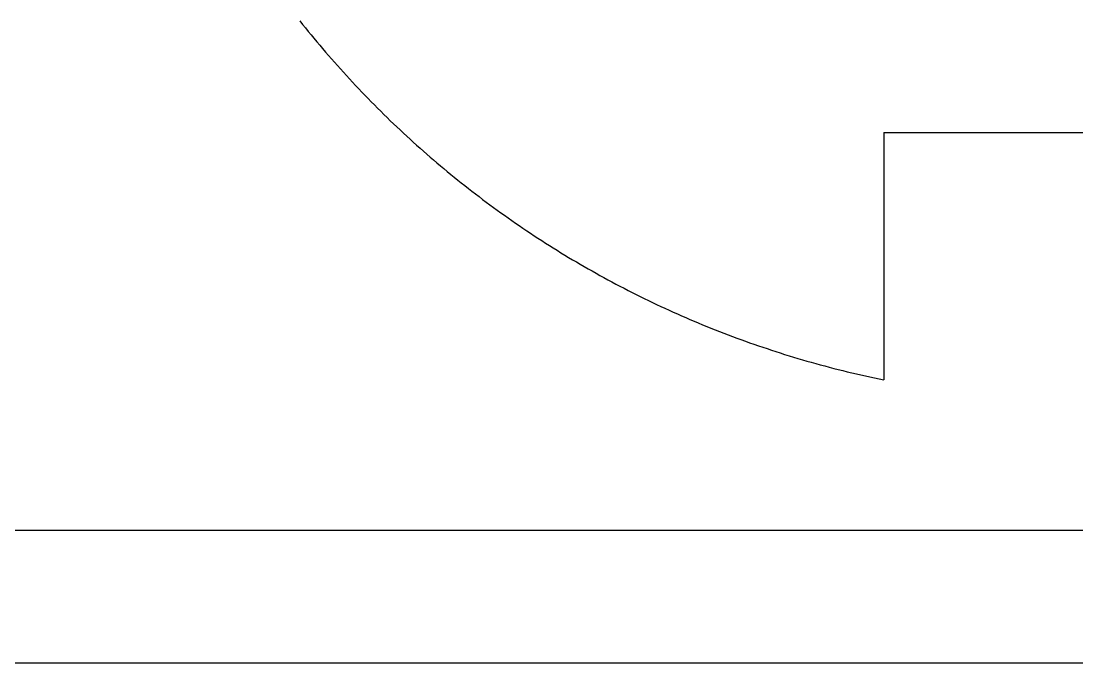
# Model space of a CAD drawing. Extents: x 0 to 279, y 0 to 212.
# Drawn here: x 151.52 to 167.83, y 4.53 to 14.4 of the extents above; entities that cross this region are included whole.
import ezdxf

# ---------------------------------------------------------------- set-up
doc = ezdxf.new("R2010")
doc.units = 0
doc.layers.add('LAYER_1', color=18, linetype='CONTINUOUS')

msp = doc.modelspace()

# ---------------------------------------------------------------- linework, layer by layer
at = {"layer": 'LAYER_1'}
for points in [[(155.799, 14.41), (155.842, 14.356), (155.885, 14.302), (155.929, 14.248), (155.972, 14.194), (156.016, 14.141), (156.06, 14.088), (156.105, 14.035), (156.149, 13.982), (156.194, 13.929), (156.239, 13.877), (156.285, 13.825), (156.33, 13.773), (156.376, 13.721), (156.422, 13.67), (156.468, 13.618), (156.515, 13.567), (156.562, 13.516), (156.609, 13.466), (156.656, 13.415), (156.703, 13.365), (156.751, 13.315), (156.799, 13.265), (156.847, 13.215), (156.895, 13.166), (156.944, 13.117), (156.992, 13.068), (157.041, 13.019), (157.09, 12.971), (157.14, 12.922), (157.189, 12.874), (157.239, 12.826), (157.289, 12.779), (157.34, 12.731), (157.39, 12.684), (157.441, 12.637), (157.492, 12.59), (157.543, 12.544), (157.594, 12.498), (157.646, 12.452), (157.697, 12.406), (157.749, 12.36), (157.801, 12.315), (157.854, 12.27), (157.906, 12.225), (157.959, 12.18), (158.012, 12.136), (158.065, 12.092), (158.119, 12.048), (158.172, 12.004), (158.226, 11.961), (158.28, 11.917), (158.334, 11.874), (158.389, 11.832), (158.443, 11.789), (158.498, 11.747), (158.553, 11.705), (158.608, 11.663), (158.664, 11.622), (158.719, 11.58), (158.775, 11.539), (158.831, 11.498), (158.887, 11.458), (158.943, 11.418), (159, 11.377), (159.057, 11.338), (159.114, 11.298), (159.171, 11.259), (159.228, 11.22), (159.285, 11.181), (159.343, 11.142), (159.401, 11.104), (159.459, 11.066), (159.517, 11.028), (159.576, 10.991), (159.634, 10.953), (159.693, 10.916), (159.752, 10.88), (159.811, 10.843), (159.87, 10.807), (159.93, 10.771), (159.989, 10.735), (160.049, 10.7), (160.109, 10.665), (160.17, 10.63), (160.23, 10.595), (160.29, 10.561), (160.351, 10.526), (160.412, 10.493), (160.473, 10.459), (160.534, 10.426), (160.596, 10.393), (160.657, 10.36), (160.719, 10.327), (160.781, 10.295), (160.843, 10.263), (160.905, 10.231), (160.968, 10.2), (161.03, 10.169), (161.093, 10.138), (161.156, 10.107), (161.219, 10.077), (161.282, 10.047), (161.346, 10.017), (161.409, 9.988), (161.473, 9.958), (161.537, 9.929), (161.601, 9.901), (161.665, 9.872), (161.729, 9.844), (161.794, 9.817), (161.858, 9.789), (161.923, 9.762), (161.988, 9.735), (162.053, 9.708), (162.118, 9.682), (162.184, 9.656), (162.249, 9.63), (162.315, 9.604), (162.381, 9.579), (162.447, 9.554), (162.513, 9.53), (162.579, 9.505), (162.646, 9.481), (162.712, 9.458), (162.779, 9.434), (162.846, 9.411), (162.913, 9.388), (162.98, 9.366), (163.047, 9.343), (163.115, 9.321), (163.182, 9.3), (163.25, 9.278), (163.318, 9.257), (163.386, 9.237), (163.454, 9.216), (163.522, 9.196), (163.591, 9.176), (163.659, 9.157), (163.728, 9.137), (163.797, 9.118), (163.866, 9.1), (163.935, 9.081), (164.004, 9.063), (164.073, 9.046), (164.143, 9.028), (164.212, 9.011), (164.282, 8.995), (164.352, 8.978), (164.422, 8.962), (164.492, 8.946), (164.562, 8.931), (164.632, 8.916), (164.703, 8.901), (164.773, 8.886)], [(164.773, 12.691), (164.773, 12.691), (164.773, 12.691), (164.774, 12.691), (164.774, 12.691), (164.774, 12.691), (164.774, 12.691), (164.775, 12.691), (164.775, 12.691), (164.776, 12.691), (164.777, 12.691), (164.777, 12.691), (164.778, 12.691), (164.779, 12.691), (164.78, 12.691), (164.781, 12.691), (164.782, 12.691), (164.783, 12.691), (164.784, 12.691), (164.786, 12.691), (164.787, 12.691), (164.788, 12.691), (164.79, 12.691), (164.791, 12.691), (164.793, 12.691), (164.794, 12.691), (164.796, 12.691), (164.798, 12.691), (164.8, 12.691), (164.802, 12.691), (164.803, 12.691), (164.805, 12.691), (164.808, 12.691), (164.812, 12.691), (164.816, 12.691), (164.821, 12.691), (164.826, 12.691), (164.832, 12.691), (164.837, 12.691), (164.843, 12.691), (164.849, 12.691), (164.855, 12.691), (164.861, 12.691), (164.868, 12.691), (164.875, 12.691), (164.882, 12.691), (164.889, 12.691), (164.897, 12.691), (164.905, 12.691), (164.913, 12.691), (164.921, 12.691), (164.929, 12.691), (164.938, 12.691), (164.946, 12.691), (164.955, 12.691), (164.965, 12.691), (164.974, 12.691), (164.983, 12.691), (164.993, 12.691), (165.003, 12.691), (165.013, 12.691), (165.024, 12.691), (165.034, 12.691), (165.045, 12.691), (165.056, 12.691), (165.067, 12.691), (165.078, 12.691), (165.089, 12.691), (165.101, 12.691), (165.112, 12.691), (165.124, 12.691), (165.136, 12.691), (165.148, 12.691), (165.161, 12.691), (165.173, 12.691), (165.186, 12.691), (165.199, 12.691), (165.211, 12.691), (165.225, 12.691), (165.238, 12.691), (165.251, 12.691), (165.265, 12.691), (165.278, 12.691), (165.292, 12.691), (165.306, 12.691), (165.32, 12.691), (165.334, 12.691), (165.349, 12.691), (165.363, 12.691), (165.378, 12.691), (165.392, 12.691), (165.407, 12.691), (165.422, 12.691), (165.437, 12.691), (165.452, 12.691), (165.467, 12.691), (165.483, 12.691), (165.498, 12.691), (165.514, 12.691), (165.529, 12.691), (165.545, 12.691), (165.561, 12.691), (165.577, 12.691), (165.593, 12.691), (165.609, 12.691), (165.625, 12.691), (165.642, 12.691), (165.658, 12.691), (165.674, 12.691), (165.691, 12.691), (165.708, 12.691), (165.724, 12.691), (165.741, 12.691), (165.758, 12.691), (165.775, 12.691), (165.792, 12.691), (165.809, 12.691), (165.843, 12.691), (165.878, 12.691), (165.912, 12.691), (165.947, 12.691), (165.982, 12.691), (166.017, 12.691), (166.053, 12.691), (166.088, 12.691), (166.124, 12.691), (166.16, 12.691), (166.231, 12.691), (166.303, 12.691), (166.374, 12.691), (166.446, 12.691), (166.482, 12.691), (166.517, 12.691), (166.553, 12.691), (166.588, 12.691), (166.623, 12.691), (166.658, 12.691), (166.693, 12.691), (166.728, 12.691), (166.762, 12.691), (166.797, 12.691), (166.814, 12.691), (166.831, 12.691), (166.848, 12.691), (166.864, 12.691), (166.881, 12.691), (166.898, 12.691), (166.914, 12.691), (166.931, 12.691), (166.947, 12.691), (166.964, 12.691), (166.98, 12.691), (166.996, 12.691), (167.013, 12.691), (167.029, 12.691), (167.045, 12.691), (167.06, 12.691), (167.076, 12.691), (167.092, 12.691), (167.107, 12.691), (167.123, 12.691), (167.138, 12.691), (167.153, 12.691), (167.169, 12.691), (167.184, 12.691), (167.198, 12.691), (167.213, 12.691), (167.228, 12.691), (167.242, 12.691), (167.257, 12.691), (167.271, 12.691), (167.285, 12.691), (167.299, 12.691), (167.313, 12.691), (167.327, 12.691), (167.341, 12.691), (167.354, 12.691), (167.368, 12.691), (167.381, 12.691), (167.394, 12.691), (167.407, 12.691), (167.42, 12.691), (167.432, 12.691), (167.445, 12.691), (167.457, 12.691), (167.469, 12.691), (167.481, 12.691), (167.493, 12.691), (167.505, 12.691), (167.516, 12.691), (167.528, 12.691), (167.539, 12.691), (167.55, 12.691), (167.561, 12.691), (167.571, 12.691), (167.582, 12.691), (167.592, 12.691), (167.602, 12.691), (167.612, 12.691), (167.622, 12.691), (167.632, 12.691), (167.641, 12.691), (167.65, 12.691), (167.659, 12.691), (167.668, 12.691), (167.676, 12.691), (167.685, 12.691), (167.693, 12.691), (167.701, 12.691), (167.709, 12.691), (167.716, 12.691), (167.723, 12.691), (167.731, 12.691), (167.737, 12.691), (167.744, 12.691), (167.75, 12.691), (167.757, 12.691), (167.763, 12.691), (167.768, 12.691), (167.774, 12.691), (167.779, 12.691), (167.784, 12.691), (167.789, 12.691), (167.794, 12.691), (167.798, 12.691), (167.8, 12.691), (167.802, 12.691), (167.804, 12.691), (167.806, 12.691), (167.808, 12.691), (167.809, 12.691), (167.811, 12.691), (167.813, 12.691), (167.814, 12.691), (167.816, 12.691), (167.817, 12.691), (167.819, 12.691), (167.82, 12.691), (167.821, 12.691), (167.822, 12.691), (167.824, 12.691), (167.825, 12.691), (167.826, 12.691), (167.826, 12.691), (167.827, 12.691), (167.828, 12.691), (167.829, 12.691), (167.829, 12.691), (167.83, 12.691), (167.831, 12.691), (167.831, 12.691), (167.831, 12.691), (167.832, 12.691), (167.832, 12.691), (167.832, 12.691), (167.832, 12.691), (167.832, 12.691)], [(164.773, 12.691), (164.773, 12.691), (164.773, 12.69), (164.773, 12.69), (164.773, 12.69), (164.773, 12.69), (164.773, 12.689), (164.773, 12.688), (164.773, 12.688), (164.773, 12.687), (164.773, 12.686), (164.773, 12.685), (164.773, 12.684), (164.773, 12.683), (164.773, 12.682), (164.773, 12.681), (164.773, 12.68), (164.773, 12.678), (164.773, 12.677), (164.773, 12.675), (164.773, 12.674), (164.773, 12.672), (164.773, 12.67), (164.773, 12.668), (164.773, 12.666), (164.773, 12.664), (164.773, 12.662), (164.773, 12.66), (164.773, 12.658), (164.773, 12.655), (164.773, 12.653), (164.773, 12.65), (164.773, 12.648), (164.773, 12.642), (164.773, 12.637), (164.773, 12.631), (164.773, 12.625), (164.773, 12.618), (164.773, 12.611), (164.773, 12.604), (164.773, 12.597), (164.773, 12.589), (164.773, 12.581), (164.773, 12.573), (164.773, 12.564), (164.773, 12.555), (164.773, 12.546), (164.773, 12.537), (164.773, 12.527), (164.773, 12.517), (164.773, 12.507), (164.773, 12.497), (164.773, 12.486), (164.773, 12.475), (164.773, 12.464), (164.773, 12.453), (164.773, 12.441), (164.773, 12.429), (164.773, 12.417), (164.773, 12.405), (164.773, 12.392), (164.773, 12.379), (164.773, 12.366), (164.773, 12.353), (164.773, 12.34), (164.773, 12.326), (164.773, 12.312), (164.773, 12.298), (164.773, 12.283), (164.773, 12.269), (164.773, 12.254), (164.773, 12.239), (164.773, 12.224), (164.773, 12.209), (164.773, 12.193), (164.773, 12.178), (164.773, 12.162), (164.773, 12.146), (164.773, 12.129), (164.773, 12.113), (164.773, 12.096), (164.773, 12.079), (164.773, 12.062), (164.773, 12.045), (164.773, 12.028), (164.773, 12.01), (164.773, 11.993), (164.773, 11.975), (164.773, 11.957), (164.773, 11.939), (164.773, 11.921), (164.773, 11.902), (164.773, 11.884), (164.773, 11.865), (164.773, 11.846), (164.773, 11.827), (164.773, 11.808), (164.773, 11.789), (164.773, 11.77), (164.773, 11.75), (164.773, 11.731), (164.773, 11.711), (164.773, 11.691), (164.773, 11.671), (164.773, 11.651), (164.773, 11.631), (164.773, 11.611), (164.773, 11.59), (164.773, 11.57), (164.773, 11.549), (164.773, 11.528), (164.773, 11.508), (164.773, 11.487), (164.773, 11.466), (164.773, 11.445), (164.773, 11.424), (164.773, 11.403), (164.773, 11.36), (164.773, 11.317), (164.773, 11.274), (164.773, 11.231), (164.773, 11.187), (164.773, 11.143), (164.773, 11.099), (164.773, 11.055), (164.773, 11.011), (164.773, 10.966), (164.773, 10.878), (164.773, 10.788), (164.773, 10.699), (164.773, 10.61), (164.773, 10.566), (164.773, 10.522), (164.773, 10.478), (164.773, 10.434), (164.773, 10.39), (164.773, 10.346), (164.773, 10.303), (164.773, 10.26), (164.773, 10.217), (164.773, 10.174), (164.773, 10.153), (164.773, 10.132), (164.773, 10.111), (164.773, 10.09), (164.773, 10.069), (164.773, 10.048), (164.773, 10.028), (164.773, 10.007), (164.773, 9.987), (164.773, 9.966), (164.773, 9.946), (164.773, 9.926), (164.773, 9.906), (164.773, 9.886), (164.773, 9.866), (164.773, 9.846), (164.773, 9.827), (164.773, 9.807), (164.773, 9.788), (164.773, 9.769), (164.773, 9.749), (164.773, 9.731), (164.773, 9.712), (164.773, 9.693), (164.773, 9.674), (164.773, 9.656), (164.773, 9.638), (164.773, 9.62), (164.773, 9.602), (164.773, 9.584), (164.773, 9.566), (164.773, 9.549), (164.773, 9.532), (164.773, 9.514), (164.773, 9.497), (164.773, 9.481), (164.773, 9.464), (164.773, 9.448), (164.773, 9.431), (164.773, 9.415), (164.773, 9.399), (164.773, 9.384), (164.773, 9.368), (164.773, 9.353), (164.773, 9.338), (164.773, 9.323), (164.773, 9.308), (164.773, 9.293), (164.773, 9.279), (164.773, 9.265), (164.773, 9.251), (164.773, 9.237), (164.773, 9.224), (164.773, 9.211), (164.773, 9.198), (164.773, 9.185), (164.773, 9.172), (164.773, 9.16), (164.773, 9.148), (164.773, 9.136), (164.773, 9.124), (164.773, 9.113), (164.773, 9.102), (164.773, 9.091), (164.773, 9.08), (164.773, 9.07), (164.773, 9.06), (164.773, 9.05), (164.773, 9.04), (164.773, 9.031), (164.773, 9.022), (164.773, 9.013), (164.773, 9.004), (164.773, 8.996), (164.773, 8.988), (164.773, 8.98), (164.773, 8.973), (164.773, 8.966), (164.773, 8.959), (164.773, 8.952), (164.773, 8.946), (164.773, 8.94), (164.773, 8.934), (164.773, 8.929), (164.773, 8.926), (164.773, 8.924), (164.773, 8.921), (164.773, 8.919), (164.773, 8.917), (164.773, 8.915), (164.773, 8.913), (164.773, 8.91), (164.773, 8.909), (164.773, 8.907), (164.773, 8.905), (164.773, 8.903), (164.773, 8.902), (164.773, 8.9), (164.773, 8.899), (164.773, 8.897), (164.773, 8.896), (164.773, 8.895), (164.773, 8.893), (164.773, 8.892), (164.773, 8.891), (164.773, 8.89), (164.773, 8.89), (164.773, 8.889), (164.773, 8.888), (164.773, 8.888), (164.773, 8.887), (164.773, 8.887), (164.773, 8.887), (164.773, 8.886), (164.773, 8.886), (164.773, 8.886)], [(150.752, 6.572), (151.516, 6.572), (152.281, 6.572), (153.044, 6.572), (153.425, 6.572), (153.804, 6.572), (154.183, 6.572), (154.56, 6.572), (154.935, 6.572), (155.309, 6.572), (155.681, 6.572), (156.051, 6.572), (156.419, 6.572), (156.785, 6.572), (156.966, 6.572), (157.147, 6.572), (157.328, 6.572), (157.507, 6.572), (157.686, 6.572), (157.864, 6.572), (158.042, 6.572), (158.218, 6.572), (158.394, 6.572), (158.569, 6.572), (158.743, 6.572), (158.916, 6.572), (159.088, 6.572), (159.259, 6.572), (159.429, 6.572), (159.598, 6.572), (159.766, 6.572), (159.933, 6.572), (160.099, 6.572), (160.264, 6.572), (160.428, 6.572), (160.59, 6.572), (160.752, 6.572), (160.912, 6.572), (161.071, 6.572), (161.229, 6.572), (161.385, 6.572), (161.541, 6.572), (161.695, 6.572), (161.847, 6.572), (161.998, 6.572), (162.148, 6.572), (162.297, 6.572), (162.444, 6.572), (162.589, 6.572), (162.734, 6.572), (162.876, 6.572), (163.017, 6.572), (163.157, 6.572), (163.295, 6.572), (163.431, 6.572), (163.566, 6.572), (163.699, 6.572), (163.831, 6.572), (163.961, 6.572), (164.089, 6.572), (164.215, 6.572), (164.34, 6.572), (164.463, 6.572), (164.584, 6.572), (164.703, 6.572), (164.821, 6.572), (164.936, 6.572), (165.05, 6.572), (165.162, 6.572), (165.272, 6.572), (165.38, 6.572), (165.486, 6.572), (165.589, 6.572), (165.691, 6.572), (165.791, 6.572), (165.889, 6.572), (165.984, 6.572), (166.078, 6.572), (166.169, 6.572), (166.258, 6.572), (166.345, 6.572), (166.43, 6.572), (166.513, 6.572), (166.593, 6.572), (166.671, 6.572), (166.747, 6.572), (166.82, 6.572), (166.891, 6.572), (166.959, 6.572), (167.026, 6.572), (167.089, 6.572), (167.151, 6.572), (167.21, 6.572), (167.266, 6.572), (167.32, 6.572), (167.371, 6.572), (167.42, 6.572), (167.466, 6.572), (167.488, 6.572), (167.509, 6.572), (167.53, 6.572), (167.55, 6.572), (167.57, 6.572), (167.588, 6.572), (167.606, 6.572), (167.624, 6.572), (167.641, 6.572), (167.657, 6.572), (167.672, 6.572), (167.687, 6.572), (167.701, 6.572), (167.714, 6.572), (167.727, 6.572), (167.739, 6.572), (167.75, 6.572), (167.76, 6.572), (167.77, 6.572), (167.779, 6.572), (167.788, 6.572), (167.795, 6.572), (167.802, 6.572), (167.809, 6.572), (167.814, 6.572), (167.819, 6.572), (167.823, 6.572), (167.826, 6.572), (167.829, 6.572), (167.831, 6.572), (167.832, 6.572), (167.832, 6.572)], [(150.752, 4.533), (151.516, 4.533), (152.281, 4.533), (153.044, 4.533), (153.425, 4.533), (153.804, 4.533), (154.183, 4.533), (154.56, 4.533), (154.935, 4.533), (155.309, 4.533), (155.681, 4.533), (156.051, 4.533), (156.419, 4.533), (156.785, 4.533), (156.966, 4.533), (157.147, 4.533), (157.328, 4.533), (157.507, 4.533), (157.686, 4.533), (157.864, 4.533), (158.042, 4.533), (158.218, 4.533), (158.394, 4.533), (158.569, 4.533), (158.743, 4.533), (158.916, 4.533), (159.088, 4.533), (159.259, 4.533), (159.429, 4.533), (159.598, 4.533), (159.766, 4.533), (159.933, 4.533), (160.099, 4.533), (160.264, 4.533), (160.428, 4.533), (160.59, 4.533), (160.752, 4.533), (160.912, 4.533), (161.071, 4.533), (161.229, 4.533), (161.385, 4.533), (161.541, 4.533), (161.695, 4.533), (161.847, 4.533), (161.998, 4.533), (162.148, 4.533), (162.297, 4.533), (162.444, 4.533), (162.589, 4.533), (162.734, 4.533), (162.876, 4.533), (163.017, 4.533), (163.157, 4.533), (163.295, 4.533), (163.431, 4.533), (163.566, 4.533), (163.699, 4.533), (163.831, 4.533), (163.961, 4.533), (164.089, 4.533), (164.215, 4.533), (164.34, 4.533), (164.463, 4.533), (164.584, 4.533), (164.703, 4.533), (164.821, 4.533), (164.936, 4.533), (165.05, 4.533), (165.162, 4.533), (165.272, 4.533), (165.38, 4.533), (165.486, 4.533), (165.589, 4.533), (165.691, 4.533), (165.791, 4.533), (165.889, 4.533), (165.984, 4.533), (166.078, 4.533), (166.169, 4.533), (166.258, 4.533), (166.345, 4.533), (166.43, 4.533), (166.513, 4.533), (166.593, 4.533), (166.671, 4.533), (166.747, 4.533), (166.82, 4.533), (166.891, 4.533), (166.959, 4.533), (167.026, 4.533), (167.089, 4.533), (167.151, 4.533), (167.21, 4.533), (167.266, 4.533), (167.32, 4.533), (167.371, 4.533), (167.42, 4.533), (167.466, 4.533), (167.488, 4.533), (167.509, 4.533), (167.53, 4.533), (167.55, 4.533), (167.57, 4.533), (167.588, 4.533), (167.606, 4.533), (167.624, 4.533), (167.641, 4.533), (167.657, 4.533), (167.672, 4.533), (167.687, 4.533), (167.701, 4.533), (167.714, 4.533), (167.727, 4.533), (167.739, 4.533), (167.75, 4.533), (167.76, 4.533), (167.77, 4.533), (167.779, 4.533), (167.788, 4.533), (167.795, 4.533), (167.802, 4.533), (167.809, 4.533), (167.814, 4.533), (167.819, 4.533), (167.823, 4.533), (167.826, 4.533), (167.829, 4.533), (167.831, 4.533), (167.832, 4.533), (167.832, 4.533)]]:
    msp.add_lwpolyline(points, dxfattribs=at)

doc.saveas('drawing.dxf')
